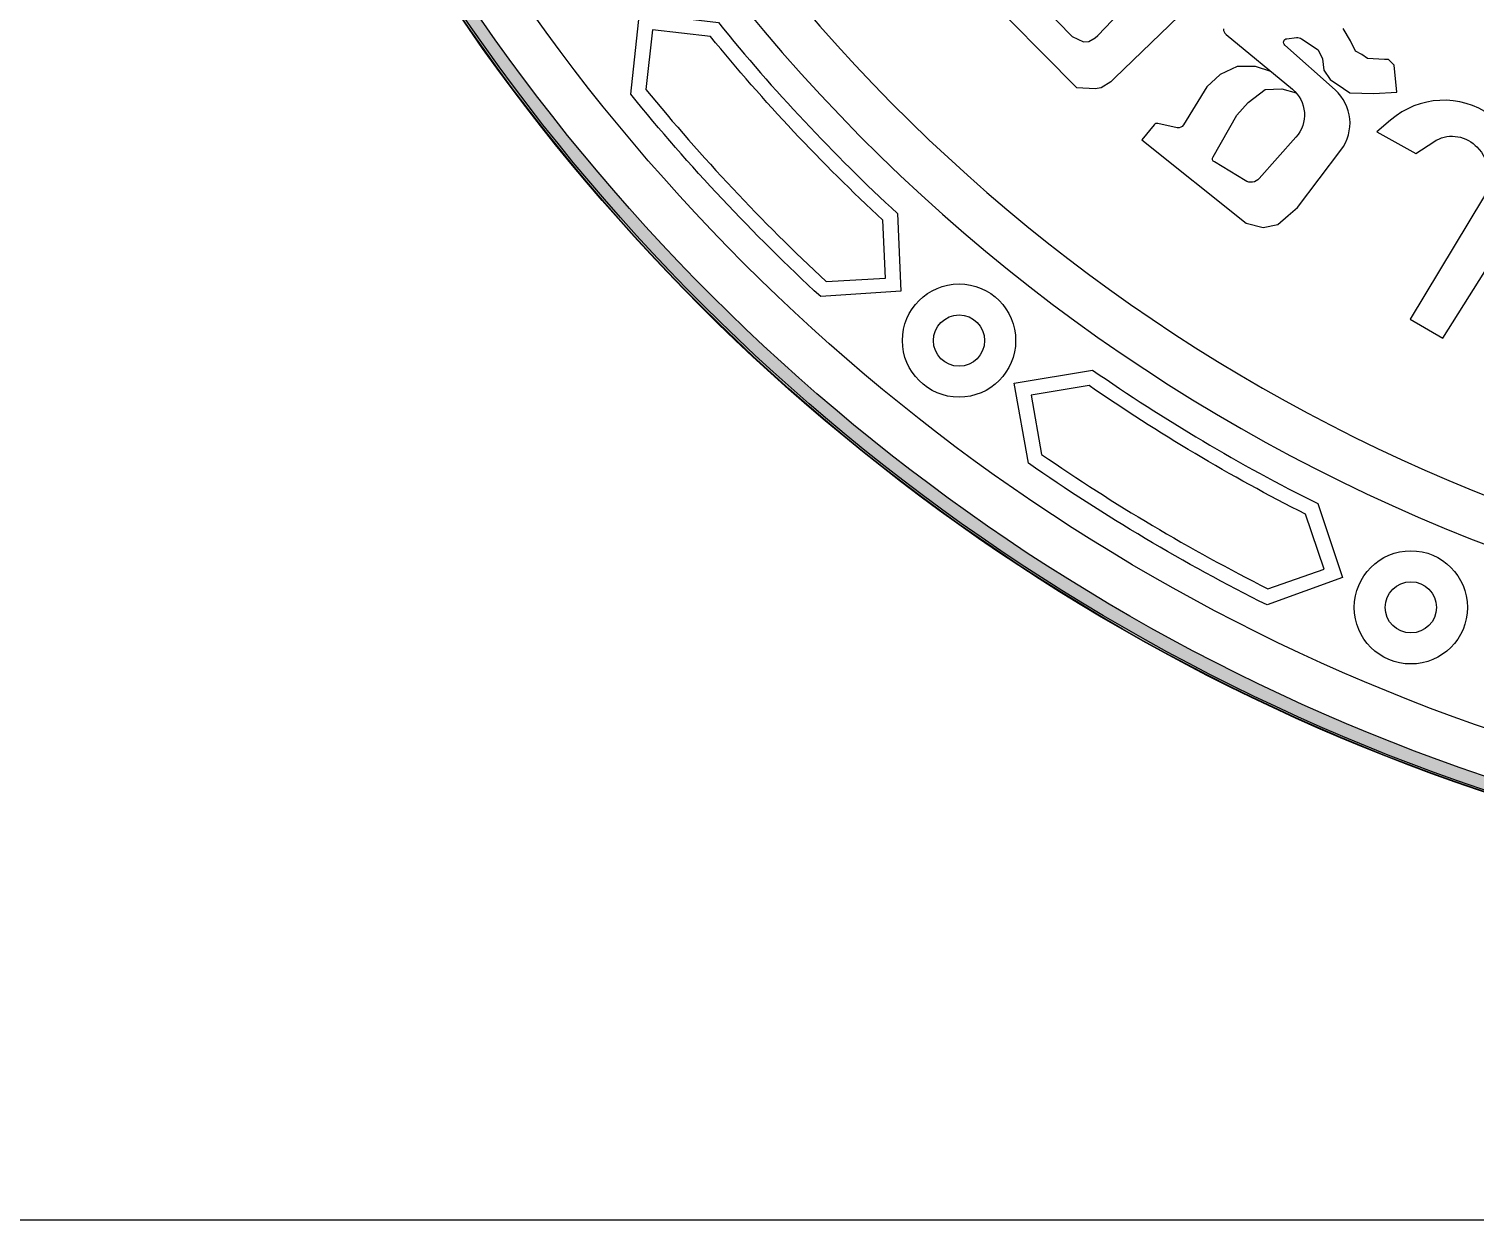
# Model space of a CAD drawing. Header units: feet. Extents: x 0 to 841, y 0 to 594.
# Drawn here: x 636.83 to 645.85, y 117.62 to 125.05 of the extents above; entities that cross this region are included whole.
import ezdxf

# ---------------------------------------------------------------- set-up
doc = ezdxf.new("R2010")
doc.units = ezdxf.units.FT
doc.header["$MEASUREMENT"] = 0
doc.layers.add('LOGO', color=7, linetype='Continuous')
doc.layers.add('TITLE', color=5, linetype='Continuous')

# ---------------------------------------------------------------- blocks, each defined once
blk = doc.blocks.new('YOTA')
h = blk.add_hatch(color=1)
edge = h.paths.add_edge_path()
edge.add_arc((302.886, 246.975), 39.995, 0, 360)
edge = h.paths.add_edge_path(flags=16)
edge.add_arc((302.886, 246.975), 39.7, 0, 360)
at = {"color": 2}
for points in [[(281.118, 224.942), (281.98, 224.054), (282.205, 223.95), (282.309, 223.96), (282.433, 224.028), (282.489, 224.078), (284.611, 226.302)], [(285.37, 225.694), (282.819, 223.23), (282.748, 223.154), (282.553, 223.035), (282.434, 223.018), (282.073, 223.036), (280.088, 225.046)]]:
    blk.add_lwpolyline(points, dxfattribs=at)
for points in [[(285.928, 223.361), (285.621, 223.458), (285.258, 223.458), (284.923, 223.304), (284.657, 223.059), (284.191, 222.298, -0.319538), (284.065, 222.244), (283.681, 222.328, 0.280714), (283.609, 222.303), (283.362, 222.005), (285.439, 220.348), (285.773, 220.258), (286.063, 220.322), (286.272, 220.499), (286.455, 220.656), (287.321, 221.8, 0.391023), (287.205, 222.994), (286.205, 223.885, -0.645195), (286.245, 224.013), (286.434, 224.036, -0.189704), (286.538, 224.009), (286.868, 223.792), (286.952, 223.61), (286.98, 223.386), (287.106, 223.204), (287.372, 223.022), (287.499, 222.938), (287.975, 222.924), (288.434, 222.949), (288.38, 223.488), (288.267, 223.601), (288.187, 223.601), (287.849, 223.617), (287.736, 223.697), (287.607, 223.762), (287.511, 223.971), (287.366, 224.212)], [(284.984, 224.211, 0.223424), (285.038, 224.098), (286.355, 223.008, -0.42447), (286.427, 222.056), (285.696, 221.233, -0.362118), (285.416, 221.191), (284.804, 221.562, -0.405774), (284.778, 221.662), (285.25, 222.492), (285.477, 222.744), (285.811, 223.002), (286.145, 223.017), (286.43, 222.934)]]:
    blk.add_lwpolyline(points, format="xyb", dxfattribs=at)
for points in [[(273.206, 222.908), (273.378, 224.517), (274.946, 224.333, 0.036222), (278.505, 220.538), (278.571, 218.992), (276.98, 218.885, -0.036146)], [(277.087, 219.188), (278.265, 219.254), (278.216, 220.404, -0.034551), (274.793, 224.054), (273.634, 224.19), (273.507, 223.005, 0.034551)], [(289.165, 221.964, -0.350673), (289.99, 221.89), (290.02, 221.861, -0.350225), (290.153, 220.859), (288.697, 218.435), (289.346, 218.062), (290.9, 220.53, 0.399107), (290.542, 222.321), (290.298, 222.493, 0.343774), (288.307, 222.396), (288.031, 222.159), (288.81, 221.729)], [(281.108, 215.574), (280.827, 217.168), (282.384, 217.427, 0.036222), (286.858, 214.771), (287.351, 213.304), (285.852, 212.758, -0.036146)], [(285.87, 213.079), (286.984, 213.471), (286.617, 214.562, -0.034551), (282.314, 217.117), (281.163, 216.925), (281.37, 215.751, 0.034551)]]:
    blk.add_lwpolyline(points, format="xyb", close=True, dxfattribs=at)
at = {"color": 1}
for centre, radius in [((302.881, 246.975), 40), ((302.881, 246.975), 40), ((302.886, 246.975), 39.995)]:
    blk.add_circle(centre, radius, dxfattribs=at)
at = {"color": 2}
for centre, radius in [((302.886, 246.975), 39.7), ((302.886, 246.975), 38.793), ((279.73, 218.012), 1.125), ((279.73, 218.012), 0.509), ((288.71, 212.709), 1.125), ((288.71, 212.709), 0.509)]:
    blk.add_circle(centre, radius, dxfattribs=at)
for centre, radius, start, end in [((302.21, 245.856), 22.257, 226.9663, 269.481), ((302.886, 246.975), 35.372, 209.8982, 268.7862), ((302.886, 246.975), 34.464, 211.5899, 267.0945), ((302.21, 245.856), 23.289, 226.9663, 269.504)]:
    blk.add_arc(centre, radius, start, end, dxfattribs=at)

msp = doc.modelspace()

# ---------------------------------------------------------------- linework, layer by layer
at = {"layer": 'LOGO', "color": 1}
msp.add_circle((649.9138, 132.2024), 12.5548, dxfattribs=at)
at = {"layer": 'TITLE', "color": 5}
msp.add_line((825.9999, 117.6167), (600.7452, 117.6167), dxfattribs=at)

# ---------------------------------------------------------------- block references
at = {"layer": 'LOGO', "xscale": 0.3139103563735262, "yscale": 0.3139103563735262, "zscale": 0.3139103563735262}
msp.add_blockref('YOTA', (554.8225, 54.668), dxfattribs=at)

doc.saveas('drawing.dxf')
